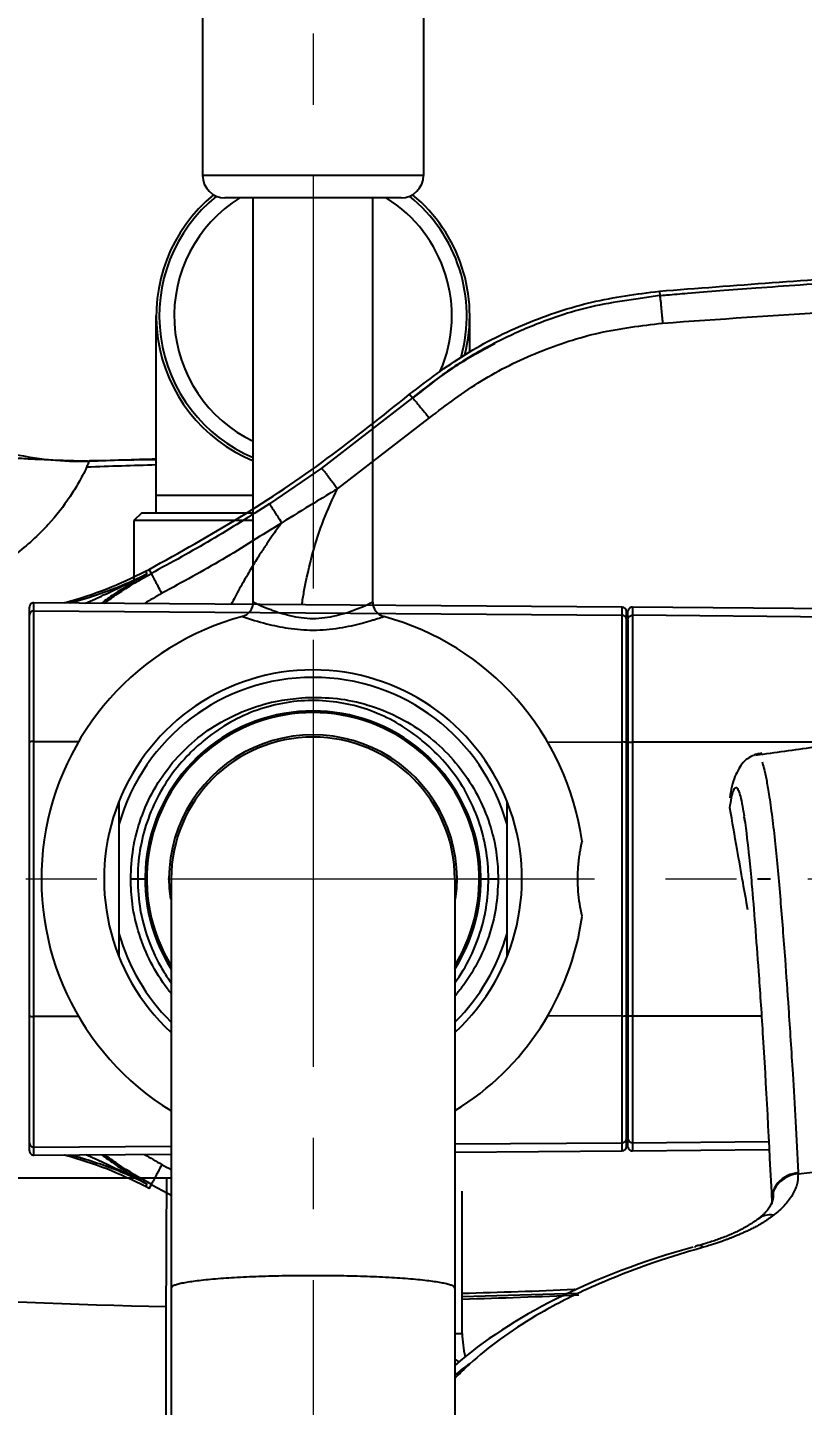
# Model space of a CAD drawing. Extents: x 0 to 3160, y 0 to 2315.
# Drawn here: x 911.8 to 963.7, y 1955.7 to 2047.9 of the extents above; entities that cross this region are included whole.
import ezdxf

# ---------------------------------------------------------------- set-up
doc = ezdxf.new("R2010")
doc.units = 0
doc.header["$LTSCALE"] = 3
doc.header["$MEASUREMENT"] = 0
doc.header["$PDMODE"] = 3
doc.header["$PDSIZE"] = -10
doc.linetypes.add('CENTER2', pattern=[28.575, 19.05, -3.175, 3.175, -3.175])
doc.layers.get('0').update_dxf_attribs({"linetype": 'CONTINUOUS'})
doc.layers.get('DEFPOINTS').update_dxf_attribs({"linetype": 'CONTINUOUS'})
doc.layers.add('1', color=7, linetype='CONTINUOUS', true_color=0xffffff)
doc.layers.add('Cneter', color=1, linetype='CENTER2', lineweight=13)
doc.layers.add('외형선', color=3, linetype='CONTINUOUS', lineweight=35)
doc.layers.add('DEF_LAYER_ASSEM_MEMBER', color=7, linetype='CONTINUOUS')
doc.layers.add('MEMBER', color=7, linetype='CONTINUOUS')
doc.styles.add('Daelim Dimension', font='')
doc.styles.get('Daelim Dimension').set_extended_font_data('나눔고딕')
doc.dimstyles.new('DEFAULT', dxfattribs={"dimscale": 2, "dimtxt": 2, "dimasz": 2, "dimexe": 0, "dimexo": 2, "dimgap": 1, "dimtad": 1, "dimdec": 1, "dimzin": 9, "dimdsep": 46, "dimtxsty": 'Daelim Dimension', "dimcen": 0.5, "dimclrd": 252, "dimclre": 252, "dimclrt": 3, "dimadec": 1, "dimazin": 0, "dimtfac": 1, "dimtdec": 1, "dimtix": 1, "dimtmove": 0, "dimatfit": 3, "dimfxl": 1, "dimtolj": 1, "dimtzin": 1, "dimlwd": 9, "dimlwe": 9, "dimarcsym": 0})

# ---------------------------------------------------------------- blocks, each defined once
blk = doc.blocks.new('*D13')
at = {"color": 5, "lineweight": 9, "ltscale": 0.5, "transparency": 16777216}
for p, q in [((1062.33, 2095.023), (1259.611, 2095.023)), ((1257.611, 1484.053), (1257.611, 2087.023)), ((934.904, 1476.053), (1259.611, 1476.053))]:
    blk.add_line(p, q, dxfattribs=at)
at = {"color": 5, "ltscale": 0.5, "transparency": 16777216}
for points in [[(1256.278, 2087.023), (1258.944, 2087.023), (1257.611, 2095.023)], [(1256.278, 1484.053), (1258.944, 1484.053), (1257.611, 1476.053)]]:
    blk.add_solid(points, dxfattribs=at)
at = {"layer": 'DEFPOINTS', "color": 0, "ltscale": 0.5, "transparency": 16777216}
for p in [(1058.33, 2095.023), (1257.611, 2095.023), (930.904, 1476.053)]:
    blk.add_point(p, dxfattribs=at)
at = {"color": 7, "ltscale": 0.5, "transparency": 16777216, "insert": (1241.906, 1785.538), "char_height": 20, "attachment_point": 5, "rotation": 90, "style": 'Daelim Dimension'}
blk.add_mtext('\\A1;(619)', dxfattribs=at)

msp = doc.modelspace()

# ---------------------------------------------------------------- linework, layer by layer
at = {"layer": '1', "color": 7, "linetype": 'Continuous'}
for p, q in [((954.134, 2029.98), (952.535, 2029.73)), ((954.108, 2030.278), (954.134, 2029.98)), ((937.568, 2023.142), (931.457, 2018.413)), ((937.375, 2023.374), (937.568, 2023.142)), ((937.568, 2023.142), (937.586, 2023.121)), ((932.536, 2017.042), (938.699, 2021.792)), ((931.457, 2018.413), (927.981, 2016.04)), ((919.69, 2011.523), (919.931, 2011.653)), ((919.69, 2011.523), (919.782, 2011.355)), ((920.075, 2011.381), (919.931, 2011.653)), ((911.904, 2008.578), (911.904, 2009.121)), ((951.606, 2009.123), (912.206, 2009.421)), ((912.206, 2008.876), (912.206, 2009.421)), ((951.606, 2008.58), (951.606, 2009.123)), ((986.012, 2008.827), (952.306, 2009.121)), ((952.306, 2009.06), (952.306, 2009.121)), ((911.904, 2000.093), (911.904, 2008.578)), ((912.206, 2008.876), (951.606, 2008.58)), ((912.206, 2000.129), (912.206, 2008.876)), ((951.606, 2000.093), (951.606, 2008.58)), ((951.904, 2008.282), (951.904, 2008.823)), ((951.904, 2000.058), (951.904, 2008.282)), ((952.004, 2008.761), (952.006, 2008.854)), ((986.012, 2008.285), (952.306, 2008.578)), ((952.004, 2007.373), (951.904, 2007.373)), ((911.904, 1981.754), (911.904, 2000.093)), ((912.206, 2000.129), (915.201, 2000.126)), ((912.206, 1981.718), (912.206, 2000.129)), ((946.622, 2000.098), (951.606, 2000.093)), ((951.606, 1981.754), (951.606, 2000.093)), ((951.904, 1981.789), (951.904, 2000.058)), ((966.082, 2000.079), (952.306, 2000.093)), ((918.691, 1990.929), (919.691, 1990.929)), ((942.101, 1990.929), (942.127, 1990.929)), ((942.127, 1990.929), (942.2, 1990.929)), ((942.2, 1990.929), (942.318, 1990.929)), ((942.318, 1990.929), (942.475, 1990.929)), ((942.475, 1990.929), (942.663, 1990.929)), ((942.663, 1990.929), (942.872, 1990.929)), ((942.872, 1990.929), (943.093, 1990.929)), ((943.093, 1990.929), (943.314, 1990.929)), ((911.904, 1973.269), (911.904, 1981.754)), ((915.201, 1981.721), (912.206, 1981.718)), ((912.206, 1972.971), (912.206, 1981.718)), ((951.606, 1981.754), (946.622, 1981.749)), ((951.606, 1973.267), (951.606, 1981.754)), ((951.904, 1973.565), (951.904, 1981.789)), ((952.306, 1981.754), (960.956, 1981.763)), ((951.904, 1974.473), (952.004, 1974.473)), ((911.904, 1972.726), (911.904, 1973.269)), ((940.404, 1973.183), (951.606, 1973.267)), ((951.606, 1972.724), (951.606, 1973.267)), ((951.904, 1973.024), (951.904, 1973.565)), ((952.306, 1973.269), (961.439, 1973.349)), ((912.206, 1972.971), (921.404, 1973.04)), ((912.206, 1972.426), (912.206, 1972.971)), ((912.206, 1972.426), (921.404, 1972.495)), ((940.404, 1972.639), (951.606, 1972.724)), ((952.006, 1972.992), (952.004, 1973.086)), ((952.299, 1972.726), (961.467, 1972.806)), ((952.306, 1972.787), (952.306, 1972.726)), ((919.782, 1970.503), (919.69, 1970.335)), ((919.931, 1970.205), (920.075, 1970.477)), ((919.931, 1970.205), (919.69, 1970.335))]:
    msp.add_line(p, q, dxfattribs=at)
for centre, radius, start, end in [((912.204, 2009.121), 0.3, 89.56667, 180), ((951.604, 2008.823), 0.3, 0, 89.56667), ((912.202, 2008.577), 0.299, 89.36831, 179.79613), ((951.605, 2008.281), 0.299, 0.20002, 89.76952), ((930.904, 1990.923), 11.25, 327.61247, 212.38753), ((930.904, 1990.929), 11.135, 328.55477, 211.44523), ((912.131, 1999.461), 0.672, 83.60156, 109.76782), ((951.679, 1999.438), 0.659, 70.0733, 96.35585), ((912.131, 1982.386), 0.672, 250.23235, 276.39862), ((951.679, 1982.409), 0.659, 263.64342, 289.92743), ((912.202, 1973.27), 0.299, 180.20387, 270.63169), ((951.605, 1973.566), 0.299, 270.23048, 359.80034), ((912.204, 1972.726), 0.3, 180, 270.43333), ((951.604, 1973.024), 0.3, 270.43333, 0)]:
    msp.add_arc(centre, radius, start, end, dxfattribs=at)
for centre, major_axis, ratio, start_param, end_param in [((963.633, 1969.415), (2, 0.037), 0.893523, 1.666504, 3.266321), ((961.975, 1966.604), (1.23, -1.577), 0.764521, 2.458166, 3.181673)]:
    msp.add_ellipse(centre, major_axis=major_axis, ratio=ratio, start_param=start_param, end_param=end_param, dxfattribs=at)
for points, knots in [([(954.108, 2030.278), (959.151, 2030.667), (969.238, 2031.445), (984.404, 2032.056), (994.521, 2032.092), (999.579, 2032.109)], [0, 0, 0, 0, 0.333307, 0.666693, 1, 1, 1, 1]), ([(954.134, 2029.98), (954.294, 2029.994), (954.912, 2030.047), (956.252, 2030.16), (958.24, 2030.32), (960.76, 2030.512), (963.734, 2030.722), (966.378, 2030.891), (968.411, 2031.01), (969.64, 2031.08), (970.754, 2031.14), (971.841, 2031.196), (972.938, 2031.25), (974.044, 2031.303), (975.157, 2031.353), (976.234, 2031.399), (977.277, 2031.441), (978.284, 2031.48), (979.255, 2031.516), (980.192, 2031.548), (981.751, 2031.599), (983.749, 2031.657), (986.003, 2031.711), (987.67, 2031.744), (988.862, 2031.765), (990.114, 2031.784), (991.364, 2031.801), (992.337, 2031.807), (992.695, 2031.809)], [0, 0, 0, 0, 0.012439, 0.048205, 0.104503, 0.167351, 0.244565, 0.336146, 0.373172, 0.402815, 0.431725, 0.459899, 0.487339, 0.517097, 0.54594, 0.573867, 0.600879, 0.626976, 0.652157, 0.676423, 0.699773, 0.773353, 0.831735, 0.87492, 0.90291, 0.924386, 0.972196, 1, 1, 1, 1]), ([(937.375, 2023.374), (938.594, 2024.305), (941.031, 2026.168), (945.172, 2028.207), (949.545, 2029.681), (952.587, 2030.079), (954.108, 2030.278)], [0, 0, 0, 0, 0.25001, 0.500001, 0.75002, 1, 1, 1, 1]), ([(952.535, 2029.73), (951.717, 2029.62), (949.444, 2029.315), (946.262, 2028.278), (942.997, 2026.815), (940.187, 2025.193), (938.453, 2023.835), (937.568, 2023.142)], [0, 0, 0, 0, 0.149341, 0.414687, 0.601681, 0.796829, 1, 1, 1, 1]), ([(954.134, 2029.98), (954.137, 2029.971), (954.143, 2029.954), (954.16, 2029.836), (954.183, 2029.644), (954.21, 2029.383), (954.24, 2029.077), (954.27, 2028.752), (954.299, 2028.435), (954.315, 2028.235), (954.323, 2028.139)], [0, 0, 0, 0, 0.119565, 0.247013, 0.379627, 0.513902, 0.646078, 0.772726, 0.891231, 1, 1, 1, 1]), ([(954.323, 2028.139), (958.087, 2028.403), (965.617, 2028.931), (975.673, 2029.366), (984.477, 2029.595), (992.015, 2029.673), (997.039, 2029.667), (999.546, 2029.664)], [0, 0, 0, 0, 0.2501, 0.500294, 0.667068, 0.833874, 1, 1, 1, 1]), ([(938.699, 2021.792), (939.837, 2022.66), (942.112, 2024.395), (945.981, 2026.276), (950.066, 2027.627), (952.904, 2027.968), (954.323, 2028.139)], [0, 0, 0, 0, 0.250112, 0.500164, 0.750028, 1, 1, 1, 1]), ([(943.077, 2026.756), (942.206, 2026.287), (940.267, 2025.243), (938.537, 2023.877), (937.583, 2023.125)], [0, 0, 0, 0, 0.448954, 1, 1, 1, 1]), ([(919.931, 2011.653), (921.975, 2012.79), (926.064, 2015.066), (931.898, 2018.985), (935.55, 2021.912), (937.375, 2023.374)], [0, 0, 0, 0, 0.3331978, 0.6668021, 1, 1, 1, 1]), ([(937.586, 2023.121), (937.588, 2023.12), (937.596, 2023.11), (937.654, 2023.041), (937.763, 2022.911), (937.919, 2022.726), (938.104, 2022.504), (938.305, 2022.264), (938.507, 2022.023), (938.637, 2021.867), (938.699, 2021.792)], [0, 0, 0, 0, 0.027468, 0.164253, 0.307475, 0.453836, 0.599594, 0.741088, 0.875265, 1, 1, 1, 1]), ([(931.457, 2018.413), (931.465, 2018.411), (931.483, 2018.405), (931.557, 2018.331), (931.667, 2018.203), (931.815, 2018.019), (931.989, 2017.794), (932.175, 2017.544), (932.361, 2017.289), (932.479, 2017.122), (932.536, 2017.042)], [0, 0, 0, 0, 0.114646, 0.237557, 0.366708, 0.499275, 0.631947, 0.761407, 0.884787, 1, 1, 1, 1]), ([(932.536, 2017.042), (932.015, 2016.724), (930.775, 2015.966), (929.528, 2015.214), (928.805, 2014.777)], [0, 0, 0, 0, 0.419675, 1, 1, 1, 1]), ([(930.89, 2012.777), (931.113, 2013.503), (931.563, 2014.963), (932.21, 2016.347), (932.536, 2017.042)], [0, 0, 0, 0, 0.497719, 1, 1, 1, 1]), ([(927.981, 2016.04), (926.69, 2015.218), (924.108, 2013.575), (921.419, 2012.113), (920.075, 2011.381)], [0, 0, 0, 0, 0.5, 1, 1, 1, 1]), ([(927.981, 2016.04), (927.994, 2016.021), (928.02, 2015.981), (928.175, 2015.742), (928.346, 2015.48), (928.539, 2015.185), (928.7, 2014.938), (928.805, 2014.777)], [0, 0, 0, 0, 0.234034, 0.490958, 0.623188, 0.753915, 1, 1, 1, 1]), ([(928.805, 2014.777), (927.494, 2013.943), (924.873, 2012.276), (922.145, 2010.791), (920.78, 2010.049)], [0, 0, 0, 0, 0.5, 1, 1, 1, 1]), ([(928.805, 2014.777), (928.804, 2014.776), (928.795, 2014.764), (928.764, 2014.722), (928.651, 2014.567), (928.45, 2014.288), (928.148, 2013.86), (927.783, 2013.324), (927.342, 2012.652), (926.834, 2011.838), (926.267, 2010.878), (925.792, 2010.021), (925.508, 2009.484), (925.423, 2009.321)], [0, 0, 0, 0, 0.0002677, 0.0024936, 0.0087835, 0.0327711, 0.0607744, 0.0974057, 0.1427226, 0.1967999, 0.2597338, 0.3316489, 0.3626308, 0.3626308, 0.3626308, 0.3626308]), ([(930.159, 2009.285), (930.2, 2009.575), (930.389, 2010.75), (930.674, 2011.905), (930.89, 2012.777)], [0.574532, 0.574532, 0.574532, 0.574532, 0.679075, 1, 1, 1, 1]), ([(914.214, 2009.406), (914.252, 2009.417), (915.221, 2009.69), (917.095, 2010.281), (918.829, 2011.111), (919.69, 2011.523)], [0.6608901, 0.6608901, 0.6608901, 0.6608901, 0.6677424, 0.8349282, 1, 1, 1, 1]), ([(914.635, 2009.403), (915.059, 2009.524), (916.183, 2009.864), (917.946, 2010.477), (919.159, 2011.058), (919.782, 2011.355)], [0.5416296, 0.5416296, 0.5416296, 0.5416296, 0.6432602, 0.8169239, 1, 1, 1, 1]), ([(915.67, 2009.395), (916.078, 2009.573), (917.488, 2010.206), (918.825, 2010.876), (919.782, 2011.355)], [0.6428681, 0.6428681, 0.6428681, 0.6428681, 0.7445637, 1, 1, 1, 1]), ([(919.782, 2011.355), (919.024, 2010.91), (917.982, 2010.297), (917.007, 2009.587), (916.746, 2009.387)], [0, 0, 0, 0, 0.05287601, 0.0726415, 0.0726415, 0.0726415, 0.0726415]), ([(916.936, 2009.385), (917.223, 2009.603), (918.233, 2010.326), (919.311, 2010.943), (920.075, 2011.381)], [0.92573527, 0.92573527, 0.92573527, 0.92573527, 0.94732974, 1, 1, 1, 1]), ([(920.78, 2010.049), (920.693, 2010.215), (920.558, 2010.47), (920.395, 2010.778), (920.282, 2010.99), (920.191, 2011.162), (920.102, 2011.33), (920.086, 2011.361), (920.075, 2011.381)], [0, 0, 0, 0, 0.239696, 0.368512, 0.499999, 0.631486, 0.760301, 1, 1, 1, 1]), ([(952.306, 2009.121), (952.262, 2009.116), (952.201, 2009.11), (952.127, 2009.064), (952.094, 2009.034), (952.078, 2009.017), (952.07, 2009.006), (952.063, 2008.998), (952.059, 2008.992), (952.054, 2008.985), (952.049, 2008.977), (952.042, 2008.966), (952.033, 2008.948), (952.024, 2008.928), (952.012, 2008.895), (952.007, 2008.87), (952.006, 2008.859), (952.006, 2008.854)], [0, 0, 0, 0, 0.2838117, 0.3848772, 0.4191184, 0.4320017, 0.4425615, 0.4473442, 0.4520798, 0.4570305, 0.4624524, 0.4754947, 0.4924677, 0.5409015, 0.6117077, 0.8309336, 1, 1, 1, 1]), ([(952.306, 2009.06), (952.306, 2009.074), (952.306, 2009.114), (952.306, 2008.792), (952.306, 2008.578)], [0, 0, 0, 0, 0.333333, 1, 1, 1, 1]), ([(952.004, 2008.28), (952.004, 2008.495), (952.004, 2008.81), (952.004, 2008.773), (952.004, 2008.761)], [0, 0, 0, 0, 0.681666, 1, 1, 1, 1]), ([(952.004, 2008.28), (952.004, 2008.311), (952.009, 2008.342), (952.028, 2008.402), (952.043, 2008.43), (952.08, 2008.481), (952.103, 2008.503), (952.154, 2008.54), (952.183, 2008.554), (952.243, 2008.573), (952.275, 2008.578), (952.306, 2008.578)], [0, 0, 0, 0, 0.2, 0.2, 0.4, 0.4, 0.6, 0.6, 0.8, 0.8, 1, 1, 1, 1]), ([(952.004, 2008.28), (952.004, 2008.155), (952.004, 2007.849), (952.004, 2006.923), (952.004, 2006.291), (952.004, 2004.792), (952.004, 2003.905), (952.004, 2002.046), (952.004, 2001.054), (952.004, 2000.058)], [0, 0, 0, 0, 0.315536, 0.315536, 0.631073, 0.631073, 0.946609, 0.946609, 1.247474, 1.247474, 1.247474, 1.247474]), ([(952.306, 2008.578), (952.306, 2008.45), (952.306, 2008.143), (952.306, 2007.201), (952.306, 2006.567), (952.306, 2005.043), (952.306, 2004.152), (952.306, 2002.213), (952.306, 2001.164), (952.306, 2000.093)], [0, 0, 0, 0, 0.25, 0.25, 0.5, 0.5, 0.75, 0.75, 1, 1, 1, 1]), ([(921.496, 1998.713), (921.974, 1999.225), (922.947, 2000.267), (924.704, 2001.461), (926.622, 2002.353), (928.455, 2002.874), (929.645, 2003.003), (930.146, 2003.058)], [0, 0, 0, 0, 0.210243, 0.427278, 0.633339, 0.845705, 1, 1, 1, 1]), ([(938.313, 2000.105), (938.163, 2000.233), (938.005, 2000.362), (936.855, 2001.249), (935.73, 2001.857), (933.371, 2002.669), (932.096, 2002.88), (929.516, 2002.864), (928.184, 2002.614), (925.714, 2001.683), (924.542, 2000.99), (923.518, 2000.119)], [0, 0, 0, 0, 0.057787, 0.057787, 0.429192, 0.429192, 0.806225, 0.806225, 1.203034, 1.203034, 1.599109, 1.599109, 1.599109, 1.599109]), ([(930.147, 2003.058), (930.851, 2003.073), (932.261, 2003.104), (934.344, 2002.695), (936.326, 2001.959), (938.159, 2000.895), (939.782, 1999.529), (941.149, 1997.914), (942.212, 1996.087), (942.885, 1994.268), (943.25, 1992.53), (943.293, 1991.463), (943.314, 1990.929)], [0, 0, 0, 0, 0.1058983, 0.2118046, 0.3178422, 0.4238782, 0.5297865, 0.6356727, 0.739427, 0.8431442, 0.9215759, 1, 1, 1, 1]), ([(930.008, 2002.103), (929.562, 2002.052), (928.519, 2001.932), (926.881, 2001.448), (925.18, 2000.63), (923.587, 1999.518), (922.711, 1998.563), (922.266, 1998.078)], [0, 0, 0, 0, 0.152752, 0.35778, 0.569421, 0.781385, 1, 1, 1, 1]), ([(942.101, 1990.929), (942.072, 1991.533), (942.014, 1992.74), (941.58, 1994.442), (940.935, 1995.994), (940.046, 1997.482), (938.86, 1998.891), (937.37, 2000.147), (935.687, 2001.122), (933.865, 2001.792), (931.95, 2002.157), (930.655, 2002.121), (930.008, 2002.103)], [0, 0, 0, 0, 0.095989, 0.191995, 0.278689, 0.365401, 0.471182, 0.576983, 0.682724, 0.788467, 0.894235, 1, 1, 1, 1]), ([(923.518, 2000.119), (923.211, 1999.868), (922.904, 1999.591), (921.7, 1998.387), (920.921, 1997.291), (919.78, 1994.94), (919.401, 1993.652), (919.085, 1991.044), (919.148, 1989.689), (919.709, 1987.103), (920.218, 1985.838), (921.065, 1984.458), (921.229, 1984.211), (921.404, 1983.97)], [0, 0, 0, 0, 0.119158, 0.119158, 0.510779, 0.510779, 0.900605, 0.900605, 1.29392, 1.29392, 1.69007, 1.69007, 1.778646, 1.778646, 1.778646, 1.778646]), ([(940.404, 1983.961), (940.802, 1984.512), (941.155, 1985.097), (942.025, 1986.879), (942.408, 1988.17), (942.729, 1990.781), (942.669, 1992.137), (942.112, 1994.725), (941.606, 1995.99), (940.226, 1998.247), (939.334, 1999.271), (938.313, 2000.105)], [0.303045, 0.303045, 0.303045, 0.303045, 0.50525, 0.50525, 0.8959, 0.8959, 1.289512, 1.289512, 1.685356, 1.685356, 2.081069, 2.081069, 2.081069, 2.081069]), ([(952.004, 2000.058), (952.004, 2000.061), (952.009, 2000.065), (952.028, 2000.072), (952.043, 2000.076), (952.08, 2000.082), (952.103, 2000.084), (952.154, 2000.089), (952.183, 2000.09), (952.243, 2000.093), (952.275, 2000.093), (952.306, 2000.093)], [0, 0, 0, 0, 0.2, 0.2, 0.4, 0.4, 0.6, 0.6, 0.8, 0.8, 1, 1, 1, 1]), ([(952.004, 2000.058), (952.004, 1998.217), (952.004, 1996.367), (952.004, 1992.663), (952.004, 1990.807), (952.004, 1986.559), (952.004, 1984.168), (952.004, 1981.789)], [0, 0, 0, 0, 0.556142, 0.556142, 1.112284, 1.112284, 1.830937, 1.830937, 1.830937, 1.830937]), ([(952.306, 2000.093), (952.306, 1997.058), (952.306, 1993.991), (952.306, 1989.39), (952.306, 1987.856), (952.306, 1985.562), (952.306, 1984.416), (952.306, 1983.274), (952.306, 1982.513), (952.306, 1982.135), (952.306, 1981.754)], [0, 0, 0, 0, 0.5, 0.5, 0.75, 0.75, 0.875, 0.9375, 0.9375, 1, 1, 1, 1]), ([(960.97, 1999.341), (960.852, 1999.321), (960.549, 1999.264), (959.974, 1998.991), (959.619, 1998.641), (959.105, 1997.785), (958.902, 1996.898), (958.826, 1996.363)], [0, 0, 0, 0, 0.018779, 0.054843, 0.251747, 0.605997, 1, 1, 1, 1]), ([(918.691, 1990.929), (918.723, 1991.606), (918.789, 1992.98), (919.334, 1995.001), (920.196, 1996.97), (921.058, 1998.128), (921.496, 1998.716)], [0, 0, 0, 0, 0.240502, 0.487978, 0.739957, 1, 1, 1, 1]), ([(922.266, 1998.078), (921.876, 1997.556), (921.083, 1996.494), (920.287, 1994.687), (919.781, 1992.812), (919.721, 1991.551), (919.691, 1990.929)], [0, 0, 0, 0, 0.25198, 0.512022, 0.759553, 1, 1, 1, 1]), ([(960.991, 1998.764), (961.031, 1998.645), (961.125, 1998.317), (961.276, 1997.623), (961.46, 1996.556), (961.66, 1995.144), (961.93, 1992.877), (962.204, 1989.72), (962.499, 1985.963), (962.776, 1982.06), (963.013, 1978.418), (963.228, 1974.713), (963.347, 1972.419), (963.406, 1971.268)], [0, 0, 0, 0, 0.051106, 0.119961, 0.187866, 0.274465, 0.355874, 0.497403, 0.627379, 0.722811, 0.840074, 0.919774, 1, 1, 1, 1]), ([(958.831, 1995.687), (958.868, 1995.927), (958.943, 1996.408), (959.062, 1996.84), (959.184, 1997.061), (959.31, 1997.049), (959.44, 1996.81), (959.573, 1996.341), (959.689, 1995.755), (959.76, 1995.313), (959.785, 1995.149)], [0, 0, 0, 0, 0.132855, 0.265711, 0.398569, 0.531427, 0.664286, 0.797145, 0.930004, 1, 1, 1, 1]), ([(960.039, 1988.864), (959.926, 1989.467), (959.691, 1990.816), (959.288, 1993.091), (958.994, 1994.761), (958.831, 1995.687)], [0, 0, 0, 0, 0.265698, 0.592809, 1, 1, 1, 1]), ([(959.838, 1994.784), (959.785, 1995.149), (959.936, 1994.078), (960.086, 1992.789), (960.311, 1990.415), (960.518, 1987.888), (960.765, 1984.581), (961.158, 1978.886), (961.448, 1973.206), (961.651, 1969.22)], [0, 0, 0, 0, 0.008054, 0.162596, 0.255841, 0.380311, 0.503915, 0.651918, 1, 1, 1, 1]), ([(921.404, 1983.265), (921.319, 1983.366), (920.799, 1984.009), (920.004, 1985.299), (919.211, 1987.214), (918.765, 1989.11), (918.714, 1990.368), (918.691, 1990.929)], [0.1646231, 0.1646231, 0.1646231, 0.1646231, 0.2045789, 0.4150904, 0.6196695, 0.8301812, 1, 1, 1, 1]), ([(919.691, 1990.929), (919.712, 1990.413), (919.758, 1989.277), (920.163, 1987.536), (920.765, 1986.073), (921.235, 1985.236), (921.404, 1984.966)], [0, 0, 0, 0, 0.1698187, 0.3743977, 0.5849094, 0.6896552, 0.6896552, 0.6896552, 0.6896552]), ([(943.314, 1990.929), (943.282, 1990.274), (943.218, 1988.964), (942.722, 1987.055), (941.946, 1985.259), (941.116, 1983.959), (940.56, 1983.269), (940.404, 1983.087)], [0, 0, 0, 0, 0.0962503, 0.1925205, 0.2890293, 0.3855655, 0.4215713, 0.4215713, 0.4215713, 0.4215713]), ([(940.404, 1984.998), (940.545, 1985.226), (940.977, 1985.979), (941.559, 1987.336), (942.013, 1989.106), (942.072, 1990.321), (942.101, 1990.929)], [0.6667448, 0.6667448, 0.6667448, 0.6667448, 0.7100955, 0.806737, 0.9033773, 1, 1, 1, 1]), ([(960.695, 1990.929), (960.809, 1990.929), (961.044, 1990.929), (961.33, 1990.929), (961.521, 1990.929), (961.545, 1990.929), (961.556, 1990.929)], [0, 0, 0, 0, 0.244852, 0.504088, 0.761077, 1, 1, 1, 1]), ([(952.004, 1981.789), (952.004, 1980.745), (952.004, 1979.707), (952.004, 1977.819), (952.004, 1976.941), (952.004, 1975.465), (952.004, 1974.846), (952.004, 1973.971), (952.004, 1973.686), (952.004, 1973.567)], [0, 0, 0, 0, 0.315536, 0.315536, 0.631073, 0.631073, 0.946609, 0.946609, 1.247474, 1.247474, 1.247474, 1.247474]), ([(952.004, 1981.789), (952.004, 1981.785), (952.009, 1981.782), (952.028, 1981.775), (952.043, 1981.771), (952.08, 1981.765), (952.103, 1981.763), (952.154, 1981.758), (952.183, 1981.757), (952.243, 1981.754), (952.275, 1981.754), (952.306, 1981.754)], [0, 0, 0, 0, 0.2, 0.2, 0.4, 0.4, 0.6, 0.6, 0.8, 0.8, 1, 1, 1, 1]), ([(952.306, 1981.754), (952.306, 1980.683), (952.306, 1979.634), (952.306, 1977.695), (952.306, 1976.804), (952.306, 1975.28), (952.306, 1974.646), (952.306, 1973.704), (952.306, 1973.397), (952.306, 1973.269)], [0, 0, 0, 0, 0.25, 0.25, 0.5, 0.5, 0.75, 0.75, 1, 1, 1, 1]), ([(952.004, 1973.086), (952.004, 1973.076), (952.004, 1973.042), (952.004, 1973.351), (952.004, 1973.567)], [0, 0, 0, 0, 0.297847, 1, 1, 1, 1]), ([(952.004, 1973.567), (952.004, 1973.536), (952.009, 1973.505), (952.028, 1973.445), (952.043, 1973.417), (952.08, 1973.366), (952.103, 1973.344), (952.154, 1973.307), (952.183, 1973.293), (952.243, 1973.274), (952.275, 1973.269), (952.306, 1973.269)], [0, 0, 0, 0, 0.2, 0.2, 0.4, 0.4, 0.6, 0.6, 0.8, 0.8, 1, 1, 1, 1]), ([(952.306, 1973.269), (952.306, 1973.055), (952.306, 1972.733), (952.306, 1972.773), (952.306, 1972.787)], [0, 0, 0, 0, 0.666667, 1, 1, 1, 1]), ([(919.69, 1970.335), (918.829, 1970.747), (917.095, 1971.577), (915.234, 1972.164), (914.278, 1972.434), (914.253, 1972.441)], [0, 0, 0, 0, 0.1650713, 0.3322583, 0.3367979, 0.3367979, 0.3367979, 0.3367979]), ([(919.782, 1970.503), (919.325, 1970.727), (918.431, 1971.165), (916.982, 1971.717), (915.725, 1972.136), (914.945, 1972.368), (914.676, 1972.444)], [0, 0, 0, 0, 0.1354563, 0.2652998, 0.3906778, 0.4552987, 0.4552987, 0.4552987, 0.4552987]), ([(919.782, 1970.503), (918.825, 1970.982), (917.496, 1971.648), (916.094, 1972.278), (915.695, 1972.452)], [0, 0, 0, 0, 0.2554281, 0.3550395, 0.3550395, 0.3550395, 0.3550395]), ([(916.76, 1972.46), (917.017, 1972.264), (917.988, 1971.558), (919.024, 1970.948), (919.782, 1970.503)], [0.92772234, 0.92772234, 0.92772234, 0.92772234, 0.94712407, 1, 1, 1, 1]), ([(920.075, 1970.477), (919.311, 1970.915), (918.238, 1971.529), (917.233, 1972.248), (916.95, 1972.462)], [0, 0, 0, 0, 0.05267022, 0.0739003, 0.0739003, 0.0739003, 0.0739003]), ([(952.006, 1972.992), (952.007, 1972.984), (952.008, 1972.968), (952.018, 1972.933), (952.032, 1972.895), (952.054, 1972.86), (952.066, 1972.843), (952.076, 1972.831), (952.087, 1972.82), (952.102, 1972.804), (952.136, 1972.776), (952.209, 1972.735), (952.265, 1972.73), (952.306, 1972.726)], [0, 0, 0, 0, 0.229818, 0.451038, 0.581782, 0.620062, 0.634264, 0.646309, 0.657415, 0.668848, 0.696001, 0.774388, 1, 1, 1, 1]), ([(920.78, 1971.809), (920.693, 1971.643), (920.557, 1971.387), (920.394, 1971.08), (920.282, 1970.868), (920.191, 1970.696), (920.102, 1970.528), (920.086, 1970.497), (920.075, 1970.477)], [0, 0, 0, 0, 0.240052, 0.368975, 0.500495, 0.631944, 0.760658, 1, 1, 1, 1]), ([(963.406, 1971.268), (962.931, 1971.215), (962.394, 1970.974), (961.704, 1970.169), (961.584, 1969.642), (961.651, 1969.22)], [0, 0, 0, 0, 0.5, 0.5, 1, 1, 1, 1]), ([(963.409, 1971.19), (963.393, 1970.944), (963.362, 1970.464), (963.032, 1969.74), (962.528, 1969.052), (962.023, 1968.624), (961.783, 1968.42)], [0, 0, 0, 0, 0.256563, 0.502057, 0.763542, 1, 1, 1, 1]), ([(956.383, 1966.285), (952.986, 1965.339), (947.079, 1963.096), (942.299, 1960.017), (940.404, 1958.358)], [0, 0, 0, 0, 0.362565, 0.7057548, 0.7057548, 0.7057548, 0.7057548]), ([(957.07, 1966.271), (956.496, 1966.105), (955.343, 1965.771), (952.562, 1964.856), (949.268, 1963.546), (945.04, 1961.33), (942.261, 1959.31), (940.715, 1957.808), (940.404, 1957.485)], [0, 0, 0, 0, 0.0185093, 0.0371663, 0.0931443, 0.1360995, 0.2077487, 0.2269755, 0.2269755, 0.2269755, 0.2269755])]:
    msp.add_open_spline(points, degree=3, knots=knots, dxfattribs=at)
for points, degree in [([(920.78, 2010.049), (920.387, 2009.824), (919.994, 2009.599), (919.606, 2009.365)], 3), ([(976.034, 2001.384), (960.559, 1999.19)], 1), ([(919.624, 1972.482), (920.006, 1972.252), (920.393, 1972.031), (920.78, 1971.809)], 3), ([(920.78, 1971.809), (920.988, 1971.696), (921.196, 1971.583), (921.404, 1971.47)], 3), ([(963.406, 1971.268), (963.407, 1971.255), (963.408, 1971.229), (963.409, 1971.203), (963.409, 1971.19)], 3), ([(963.409, 1971.19), (967.6, 1971.6), (971.817, 1971.806), (976.034, 1971.806)], 3), ([(920.075, 1970.477), (920.518, 1970.236), (920.961, 1969.995), (921.404, 1969.752)], 3), ([(961.719, 1969.939), (961.863, 1969.029), (960.7, 1968.145)], 2), ([(960.717, 1968.157), (959.252, 1967.053), (956.534, 1966.331)], 2), ([(961.783, 1968.42), (961.725, 1968.375), (961.608, 1968.287), (961.43, 1968.161), (961.253, 1968.043), (961.08, 1967.934), (960.913, 1967.834), (960.756, 1967.744), (960.61, 1967.663), (960.476, 1967.592), (960.352, 1967.529), (960.233, 1967.47), (960.115, 1967.413), (959.995, 1967.356), (959.872, 1967.301), (959.748, 1967.247), (959.624, 1967.194), (959.497, 1967.14), (959.362, 1967.082), (959.216, 1967.019), (959.061, 1966.954), (958.898, 1966.887), (958.719, 1966.817), (958.52, 1966.741), (958.291, 1966.658), (958.035, 1966.569), (957.752, 1966.477), (957.436, 1966.378), (957.197, 1966.307), (957.07, 1966.271)], 3), ([(940.404, 1958.79), (940.494, 1958.724), (940.585, 1958.659), (940.677, 1958.594)], 3), ([(941.384, 1958.482), (941.046, 1958.227), (940.72, 1957.969), (940.404, 1957.705)], 3)]:
    msp.add_open_spline(points, degree=degree, dxfattribs=at)
msp.add_rational_spline([(957.07, 1966.271), (956.837, 1966.436), (956.621, 1966.438), (956.461, 1966.247)], [1.18340625783, 1.07060607283, 1.00983743471, 1.00110034346], degree=3, dxfattribs=at)
at = {"layer": 'Cneter', "lineweight": 5, "ltscale": 0.5}
for p, q in [((930.904, 2123.723), (930.904, 2010.367)), ((930.904, 2006.923), (930.904, 1570.669)), ((792.598, 1990.923), (1062.518, 1990.923))]:
    msp.add_line(p, q, dxfattribs=at)
at = {"layer": 'DEF_LAYER_ASSEM_MEMBER', "color": 7, "linetype": 'Continuous'}
for p, q in [((923.504, 2083.523), (923.504, 2038.023)), ((938.304, 2083.523), (938.304, 2038.023)), ((936.804, 2036.523), (925.004, 2036.523)), ((926.904, 2009.451), (926.904, 2036.523)), ((934.904, 2009.451), (934.904, 2036.523)), ((920.404, 2015.423), (920.404, 2028.623)), ((941.404, 2026.22), (941.404, 2028.623)), ((919.404, 2015.423), (918.904, 2014.923)), ((918.904, 2014.923), (918.904, 2010.923)), ((926.904, 2014.923), (918.904, 2014.923)), ((926.904, 2015.423), (919.404, 2015.423)), ((917.904, 1996.12), (917.904, 1985.727)), ((943.904, 1985.727), (943.904, 1996.12)), ((948.931, 1993.423), (948.927, 1993.406)), ((921.404, 1990.923), (921.404, 1585.389)), ((940.404, 1990.923), (940.404, 1585.389)), ((948.922, 1988.465), (948.931, 1988.424)), ((948.931, 1988.424), (948.927, 1988.441)), ((905.604, 1970.923), (921.404, 1970.923)), ((940.904, 1960.504), (940.904, 1970.02))]:
    msp.add_line(p, q, dxfattribs=at)
at = {"layer": 'DEF_LAYER_ASSEM_MEMBER', "color": 9, "linetype": 'Continuous'}
for p, q in [((938.304, 2038.023), (923.504, 2038.023)), ((920.404, 2016.623), (926.904, 2016.623)), ((926.164, 2008.495), (926.189, 2008.487)), ((940.404, 1960.504), (940.904, 1960.504))]:
    msp.add_line(p, q, dxfattribs=at)
at = {"layer": 'DEF_LAYER_ASSEM_MEMBER', "color": 7, "linetype": 'Continuous'}
for centre, radius, start, end in [((925.004, 2038.023), 1.5, 180, 270), ((936.804, 2038.023), 1.5, 270, 0), ((930.904, 2028.623), 10.5, 129.42075, 247.54886), ((930.904, 2028.623), 10.3, 128.92463, 247.10984), ((930.904, 2028.623), 9.3, 121.84676, 244.51378), ((930.904, 2028.623), 9.3, 336.48403, 58.15324), ((930.904, 2028.623), 10.3, 344.45271, 51.07537), ((930.904, 2028.623), 10.5, 345.64242, 50.57925), ((925.904, 2009.461), 1, 285.09541, 0), ((935.903, 2009.461), 1, 180, 254.90459), ((930.904, 1990.923), 18.2, 105.02534, 238.42501), ((930.904, 1990.923), 18.2, 7.89527, 74.90541), ((930.904, 1990.923), 14, 312.90774, 227.09226), ((930.904, 1990.923), 9.65, 351.99399, 188.00601), ((930.904, 1990.923), 9.5, 0, 180), ((930.904, 1990.923), 18.2, 301.57499, 352.10473), ((946.904, 1960.504), 6, 180, 195.00193)]:
    msp.add_arc(centre, radius, start, end, dxfattribs=at)
at = {"layer": 'DEF_LAYER_ASSEM_MEMBER', "color": 9, "linetype": 'Continuous'}
for start, end in [(15.64247, 164.35753), (195.64247, 224.99508), (315.00492, 344.35753)]:
    msp.add_arc((930.904, 1990.923), 13.5, start, end, dxfattribs=at)
for points, start_tangent, end_tangent in [([(926.904, 2009.461), (926.905, 2009.46), (926.909, 2009.459), (926.915, 2009.456), (926.923, 2009.452), (926.948, 2009.44), (926.983, 2009.424), (927.027, 2009.403), (927.081, 2009.378), (927.144, 2009.349), (927.216, 2009.317), (927.386, 2009.241), (927.588, 2009.153), (927.82, 2009.057), (928.08, 2008.955), (928.366, 2008.849), (928.676, 2008.745), (929.359, 2008.555), (930.111, 2008.419), (930.904, 2008.368)], (0.152675, 0.988276), (1, -0.000347)), ([(930.904, 2008.368), (931.696, 2008.419), (932.448, 2008.555), (933.131, 2008.745), (933.727, 2008.955), (934.219, 2009.153), (934.421, 2009.241), (934.591, 2009.317), (934.726, 2009.378), (934.824, 2009.424), (934.884, 2009.452), (934.903, 2009.461)], (1, 0.000332), (0.860877, 0.508813)), ([(926.189, 2008.487), (927.785, 2008.012), (929.243, 2007.714), (930.904, 2007.588)], (0.948375, -0.31715), (1, -0.000336)), ([(930.904, 2007.588), (931.802, 2007.625), (932.669, 2007.73), (933.474, 2007.882), (934.191, 2008.056), (934.793, 2008.226), (935.043, 2008.302), (935.253, 2008.368), (935.421, 2008.422), (935.544, 2008.462), (935.618, 2008.487), (935.643, 2008.495)], (1, 0.000321), (0.923432, 0.383762)), ([(930.904, 1964.366), (929.05, 1964.35), (927.268, 1964.303), (925.626, 1964.227), (924.186, 1964.124), (923.56, 1964.063), (923.005, 1963.998), (922.525, 1963.928), (922.127, 1963.855), (921.813, 1963.779), (921.688, 1963.739), (921.586, 1963.7), (921.506, 1963.66), (921.449, 1963.619), (921.404, 1963.538)], (-1, 0), (0, -1)), ([(940.404, 1963.538), (940.358, 1963.619), (940.301, 1963.66), (940.221, 1963.7), (940.119, 1963.739), (939.994, 1963.779), (939.68, 1963.855), (939.282, 1963.928), (938.802, 1963.998), (938.247, 1964.063), (937.621, 1964.124), (936.181, 1964.227), (934.539, 1964.303), (932.757, 1964.35), (930.904, 1964.366)], (0, 1), (-1, 0))]:
    msp.add_spline(points, degree=3, dxfattribs=dict(at, start_tangent=start_tangent, end_tangent=end_tangent))
at = {"layer": 'DEF_LAYER_ASSEM_MEMBER', "color": 7, "linetype": 'Continuous'}
for points, start_tangent, end_tangent in [([(948.642, 1990.923), (948.653, 1991.413), (948.686, 1991.882), (948.734, 1992.313), (948.789, 1992.691), (948.844, 1993.001), (948.869, 1993.127), (948.89, 1993.232), (948.907, 1993.315), (948.92, 1993.375), (948.928, 1993.411), (948.931, 1993.423)], (0, 1), (0.360628, 0.93271)), ([(948.927, 1988.441), (948.773, 1989.262), (948.642, 1990.923)], (-0.215392, 0.976528), (0, 1))]:
    msp.add_spline(points, degree=3, dxfattribs=dict(at, start_tangent=start_tangent, end_tangent=end_tangent))
at = {"layer": 'DEF_LAYER_ASSEM_MEMBER', "color": 9, "linetype": 'Continuous'}
msp.add_open_spline([(921.06, 1929.097), (921.058, 1935.247), (921.062, 1944.203), (921.051, 1955.657), (921.066, 1960.961), (921.077, 1963.458), (921.077, 1963.458), (921.077, 1963.458), (921.077, 1963.458), (921.088, 1965.947), (921.099, 1968.435), (921.11, 1970.923)], degree=3, knots=[0, 0, 0, 0, 18.44931, 26.868802, 34.360308, 34.360308, 34.360308, 34.360745, 34.360745, 34.360745, 41.82614, 41.82614, 41.82614, 41.82614], dxfattribs=at)
at = {"layer": 'MEMBER', "color": 7, "linetype": 'Continuous'}
for p, q in [((913.187, 2018.976), (912.893, 2018.987)), ((913.465, 2018.966), (913.187, 2018.976)), ((914.874, 2018.918), (913.465, 2018.966)), ((915.61, 2018.891), (914.874, 2018.918)), ((915.647, 2018.89), (915.61, 2018.891)), ((915.669, 2018.889), (915.647, 2018.89)), ((915.691, 2018.889), (915.669, 2018.889)), ((915.712, 2018.888), (915.691, 2018.889)), ((915.827, 2018.891), (915.82, 2018.89)), ((915.844, 2018.905), (915.821, 2018.904)), ((915.844, 2018.892), (915.827, 2018.891)), ((920.404, 2018.975), (915.932, 2018.908)), ((940.904, 1962.969), (948.635, 1963.196))]:
    msp.add_line(p, q, dxfattribs=at)
at = {"layer": 'MEMBER', "color": 9, "linetype": 'Continuous'}
msp.add_line((948.394, 1963.456), (948.448, 1963.458), dxfattribs=at)
at = {"layer": 'MEMBER', "color": 7, "linetype": 'Continuous'}
for points in [[(912.893, 2018.987), (912.582, 2019.001), (912.423, 2019.008), (912.265, 2019.015), (912.11, 2019.023), (911.959, 2019.031), (911.813, 2019.04), (911.673, 2019.048), (911.537, 2019.056), (911.405, 2019.065), (911.277, 2019.074), (911.152, 2019.083), (911.032, 2019.092)], [(915.734, 2018.888), (915.723, 2018.888), (915.712, 2018.888)], [(915.82, 2018.89), (915.812, 2018.89), (915.804, 2018.89), (915.795, 2018.889), (915.786, 2018.889), (915.776, 2018.889), (915.766, 2018.889), (915.756, 2018.888), (915.745, 2018.888), (915.734, 2018.888)]]:
    msp.add_lwpolyline(points, dxfattribs=at)
for centre, radius, start, end in [((915.224, 2038.915), 20.02, 257.53879, 271.70797), ((915.226, 2038.814), 19.919, 271.77934, 272.03256), ((930.853, 1640.052), 379.121, 91.57972, 92.25741), ((930.963, 2341.51), 378.836, 271.50361, 272.68401)]:
    msp.add_arc(centre, radius, start, end, dxfattribs=at)
at = {"layer": 'MEMBER', "color": 9, "linetype": 'Continuous'}
for centre, radius, start, end in [((930.908, 1625.149), 393.63, 91.52955, 92.20837), ((930.922, 2356.135), 393.068, 271.45511, 272.5476)]:
    msp.add_arc(centre, radius, start, end, dxfattribs=at)
at = {"layer": 'MEMBER', "color": 9, "linetype": 'Continuous', "start_tangent": (-0.419765, -0.907633), "end_tangent": (-0.91472, -0.404088)}
msp.add_spline([(915.74, 2018.488), (915.47, 2017.945), (915.194, 2017.441), (914.624, 2016.519), (913.171, 2014.663), (910.947, 2012.652), (907.985, 2010.923)], degree=3, dxfattribs=at)
at = {"layer": 'MEMBER', "color": 7, "linetype": 'Continuous'}
for points, start_tangent, end_tangent in [([(915.74, 2018.487), (915.803, 2018.622), (915.911, 2018.861)], (0.419535, 0.907739), (0.406317, 0.913732)), ([(915.911, 2018.861), (915.914, 2018.868), (915.92, 2018.878)], (0.406317, 0.913732), (0.816754, 0.576986)), ([(915.92, 2018.878), (915.936, 2018.896), (915.941, 2018.904), (915.932, 2018.908)], (0.787697, 0.616063), (-0.979419, 0.201838))]:
    msp.add_spline(points, degree=3, dxfattribs=dict(at, start_tangent=start_tangent, end_tangent=end_tangent))
at = {"layer": '외형선', "color": 0, "linetype": 'ByBlock', "lineweight": -2, "ltscale": 6}
msp.add_arc((929.92, 2387.693), 425.488, 258.74897, 268.80852, dxfattribs=at)

# ---------------------------------------------------------------- dimensions: what is measured, and where the dimension line sits
at = {"color": 5, "ltscale": 0.5}
dim = msp.add_linear_dim(base=(1257.611, 2095.023), p1=(930.904, 1476.053), p2=(1058.33, 2095.023), angle=90, text='(<>)', dimstyle='DEFAULT', override={"dimtxt": 10, "dimasz": 4, "dimexe": 1, "dimdec": 0, "dimtxsty": 'Daelim Dimension', "dimclrd": 5, "dimclre": 5, "dimclrt": 7}, dxfattribs=at)
dim.commit()
dim.dimension.update_dxf_attribs({"geometry": '*D13', "text_midpoint": (1241.906, 1785.538)})

doc.saveas('drawing.dxf')
